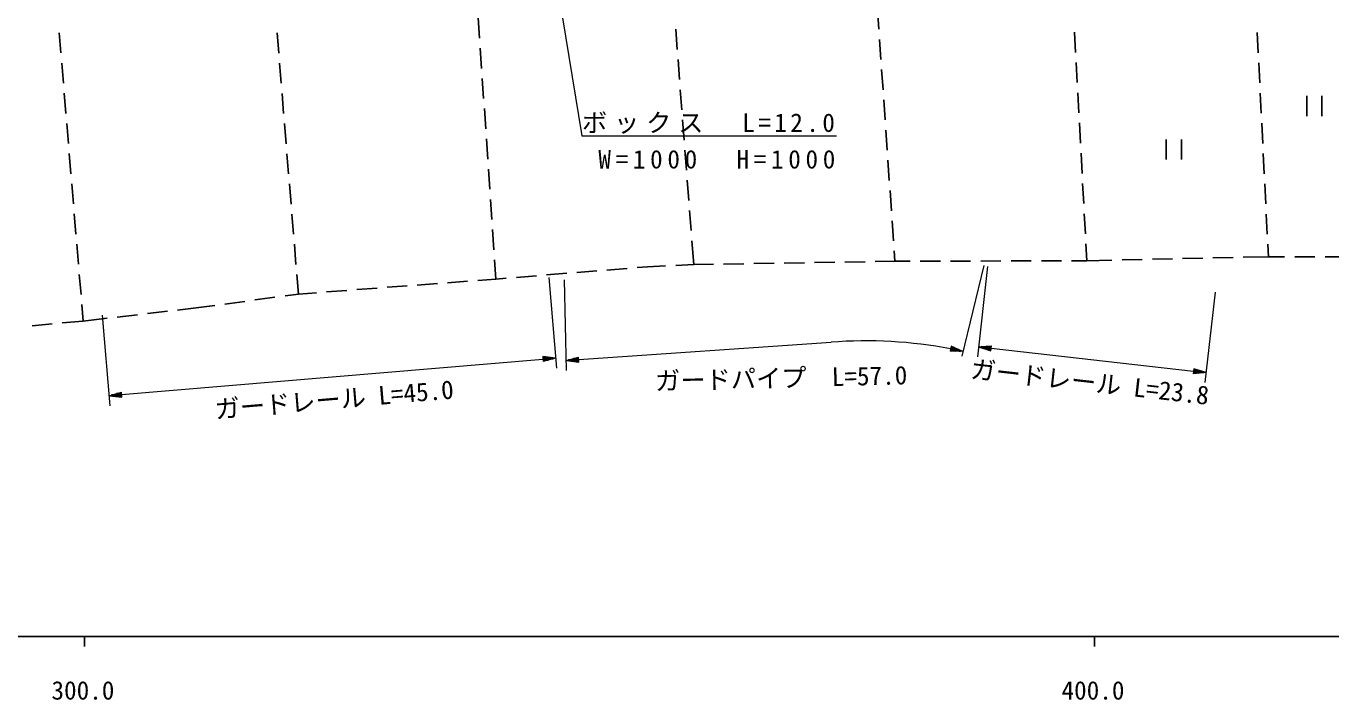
# Model space of a CAD drawing. Units: millimetres, scale not verified. Extents: x 40000 to 680000, y 20000 to 380000.
# Drawn here: x 362218 to 491399, y 198715 to 265440 of the extents above; entities that cross this region are included whole.
import ezdxf
from ezdxf.enums import TextEntityAlignment as Align

# ---------------------------------------------------------------- set-up
doc = ezdxf.new("R2010")
doc.units = ezdxf.units.MM
doc.header["$LTSCALE"] = 1000
for name, color, linetype, lineweight in [('M-BGD', 7, 'Continuous', 25), ('M-STR-HTXT', 7, 'Continuous', 13), ('M-TTL-BAND', 7, 'Continuous', 25)]:
    doc.layers.add(name, color=color, linetype=linetype, lineweight=lineweight)
doc.styles.add('ＭＳ ゴシック', font='')
doc.styles.get('ＭＳ ゴシック').set_extended_font_data('MS Gothic')

msp = doc.modelspace()

# ---------------------------------------------------------------- linework, layer by layer
at = {"layer": 'M-BGD'}
for p, q in [((406978, 266242), (407113, 264247)), ((446505, 267114), (446643, 265119)), ((426684, 263130), (426530, 265124)), ((466126, 262837), (466019, 264834)), ((365492, 264771), (365658, 262778)), ((387229, 262766), (387066, 264759)), ((446712, 264121), (446851, 262126)), ((484110, 264806), (484208, 262808)), ((407181, 263249), (407316, 261254)), ((365741, 261782), (365908, 259789)), ((387473, 259776), (387310, 261769)), ((426914, 260139), (426760, 262133)), ((446920, 261129), (447058, 259133)), ((466287, 259841), (466180, 261839)), ((484258, 261810), (484356, 259812)), ((407384, 260256), (407519, 258261)), ((365991, 258792), (366157, 256799)), ((387717, 256786), (387555, 258779)), ((427144, 257148), (426990, 259142)), ((466447, 256846), (466340, 258843)), ((484406, 258813), (484505, 256816)), ((489016, 258523), (489016, 256523)), ((490516, 258523), (490516, 256523)), ((407587, 257263), (407722, 255267)), ((447127, 258136), (447265, 256141)), ((366241, 255803), (366407, 253809)), ((387961, 253796), (387799, 255789)), ((427374, 254157), (427220, 256151)), ((466608, 253850), (466501, 255847)), ((484554, 255817), (484653, 253819)), ((447334, 255143), (447472, 253148)), ((407790, 254270), (407925, 252274)), ((475095, 254217), (475095, 252217)), ((476595, 254217), (476595, 252217)), ((366490, 252813), (366656, 250820)), ((388206, 250806), (388043, 252799)), ((427604, 251165), (427450, 253159)), ((447542, 252150), (447680, 250155)), ((466768, 250854), (466661, 252851)), ((484702, 252821), (484801, 250823)), ((407993, 251277), (408128, 249281)), ((366740, 249823), (366906, 247830)), ((388450, 247816), (388287, 249809)), ((427834, 248174), (427680, 250168)), ((466929, 247859), (466822, 249856)), ((484850, 249824), (484949, 247827)), ((408196, 248283), (408332, 246288)), ((447749, 249157), (447887, 247162)), ((366989, 246834), (367156, 244841)), ((388694, 244825), (388531, 246819)), ((428063, 245183), (427910, 247177)), ((467090, 244863), (466982, 246860)), ((484998, 246828), (485097, 244830)), ((447956, 246164), (448094, 244169)), ((408399, 245290), (408535, 243295)), ((428321, 241828), (428140, 244186)), ((367239, 243844), (367405, 241851)), ((388938, 241835), (388775, 243829)), ((448163, 243172), (448234, 242151)), ((467232, 242205), (467143, 243864)), ((485146, 243832), (485207, 242599)), ((408602, 242297), (408731, 240393)), ((422718, 241529), (423747, 241613)), ((423747, 241613), (425535, 241697)), ((426534, 241744), (428321, 241828)), ((430279, 241860), (428321, 241828)), ((433278, 241908), (431279, 241876)), ((436278, 241957), (434278, 241925)), ((439278, 242006), (437278, 241973)), ((442277, 242054), (440277, 242022)), ((445277, 242103), (443277, 242071)), ((448234, 242151), (446277, 242119)), ((448234, 242151), (449733, 242155)), ((450733, 242158), (452733, 242164)), ((453733, 242167), (455733, 242172)), ((456733, 242175), (458733, 242181)), ((459733, 242184), (461733, 242189)), ((462733, 242192), (464733, 242198)), ((465733, 242201), (467232, 242205)), ((469721, 242259), (467232, 242205)), ((472721, 242325), (470721, 242281)), ((475720, 242391), (473720, 242347)), ((478719, 242457), (476720, 242413)), ((481718, 242523), (479719, 242479)), ((485207, 242599), (482718, 242545)), ((485207, 242599), (486815, 242597)), ((487815, 242595), (489815, 242592)), ((490815, 242590), (492815, 242586)), ((367488, 240855), (367655, 238861)), ((389177, 238904), (389020, 240839)), ((408731, 240393), (406931, 240256)), ((408731, 240393), (409760, 240476)), ((410757, 240557), (412751, 240719)), ((413747, 240800), (415741, 240962)), ((416737, 241043), (418731, 241205)), ((419728, 241286), (421721, 241448)), ((390978, 239041), (389177, 238904)), ((393969, 239269), (391975, 239117)), ((396960, 239497), (394966, 239345)), ((399952, 239724), (397957, 239572)), ((402943, 239952), (400949, 239800)), ((405934, 240180), (403940, 240028)), ((367738, 237865), (367874, 236231)), ((379589, 237594), (380915, 237776)), ((381906, 237911), (383888, 238181)), ((384879, 238317), (386860, 238587)), ((387851, 238723), (389177, 238904)), ((367874, 236231), (370255, 236508)), ((371248, 236624), (373235, 236855)), ((374228, 236970), (376215, 237202)), ((377208, 237317), (379589, 237594)), ((364808, 235950), (362816, 235768)), ((367874, 236231), (365804, 236041))]:
    msp.add_line(p, q, dxfattribs=at)
at = {"layer": 'M-STR-HTXT'}
for p, q in [((410061, 298703), (417237, 254572)), ((417237, 254572), (442437, 254572)), ((457038, 241719), (454856, 232757)), ((457412, 241623), (456401, 232680)), ((413961, 240542), (414718, 231573)), ((415490, 240320), (415703, 231322)), ((479944, 239076), (478933, 230133)), ((369758, 236810), (370515, 227842)), ((416927, 232408), (441922, 234139)), ((414634, 232570), (413367, 232714)), ((413367, 232714), (413409, 232216)), ((413621, 232685), (413371, 232664)), ((413376, 232614), (413874, 232656)), ((414127, 232627), (413380, 232564)), ((413384, 232515), (414380, 232599)), ((414634, 232570), (413388, 232465)), ((414634, 232570), (413409, 232216)), ((415679, 232322), (416909, 232658)), ((416916, 232558), (416417, 232523)), ((416663, 232591), (416913, 232608)), ((416944, 232159), (416909, 232658)), ((453803, 233740), (453696, 233252)), ((454970, 233227), (453696, 233252)), ((453951, 233247), (453707, 233300)), ((453717, 233349), (454206, 233242)), ((454461, 233237), (453728, 233398)), ((453739, 233447), (454715, 233232)), ((454970, 233227), (453750, 233496)), ((453760, 233545), (454737, 233330)), ((454504, 233432), (453771, 233593)), ((453782, 233642), (454270, 233535)), ((454037, 233637), (453793, 233691)), ((454970, 233227), (453803, 233740)), ((456513, 233674), (457783, 233782)), ((456513, 233674), (457727, 233285)), ((456513, 233674), (457755, 233534)), ((457750, 233484), (456756, 233596)), ((457761, 233583), (456767, 233696)), ((456999, 233519), (457744, 233434)), ((457021, 233717), (457767, 233633)), ((457738, 233385), (457242, 233441)), ((457772, 233683), (457275, 233739)), ((457484, 233363), (457733, 233335)), ((457529, 233760), (457778, 233732)), ((457727, 233285), (457783, 233782)), ((457755, 233534), (477803, 231267)), ((371677, 228944), (413388, 232465)), ((413392, 232415), (414389, 232499)), ((414144, 232428), (413397, 232365)), ((413401, 232315), (413899, 232357)), ((413654, 232286), (413405, 232265)), ((415679, 232322), (416927, 232408)), ((415679, 232322), (416944, 232159)), ((416923, 232458), (415925, 232389)), ((416930, 232358), (415932, 232289)), ((416171, 232456), (416920, 232508)), ((416185, 232257), (416933, 232309)), ((416937, 232259), (416438, 232224)), ((416691, 232191), (416940, 232209)), ((477831, 231516), (477775, 231019)), ((479045, 231127), (477803, 231267)), ((477809, 231317), (478802, 231204)), ((478560, 231282), (477814, 231366)), ((477820, 231416), (478317, 231360)), ((478074, 231438), (477826, 231466)), ((479045, 231127), (477831, 231516)), ((479045, 231127), (477775, 231019)), ((478029, 231040), (477781, 231068)), ((477786, 231118), (478283, 231062)), ((478537, 231083), (477792, 231168)), ((477797, 231217), (478791, 231105)), ((370431, 228838), (371656, 229193)), ((370431, 228838), (371677, 228944)), ((370431, 228838), (371698, 228694)), ((371672, 228993), (370676, 228909)), ((371681, 228894), (370684, 228810)), ((370921, 228980), (371668, 229043)), ((370938, 228781), (371685, 228844)), ((371664, 229093), (371166, 229051)), ((371689, 228794), (371191, 228752)), ((371411, 229122), (371660, 229143)), ((371444, 228723), (371693, 228744)), ((371698, 228694), (371656, 229193))]:
    msp.add_line(p, q, dxfattribs=at)
msp.add_arc((445366, 189601), 44670, 79.18751, 94.42227, dxfattribs=at)
at = {"layer": 'M-TTL-BAND'}
for p, q in [((40000, 205000), (579000, 205000)), ((368000, 205000), (368000, 204000)), ((468000, 205000), (468000, 204000))]:
    msp.add_line(p, q, dxfattribs=at)

# ---------------------------------------------------------------- texts
at = {"layer": 'M-STR-HTXT', "style": 'ＭＳ ゴシック'}
for s, rotation, p in [('ガードパイプ  L=57.0', 1.355, (437007, 229125)), ('ガードレール L=23.8', 353.55, (467364, 228724)), ('ガードレール L=45.0', 4.825, (392844, 227017))]:
    msp.add_text(s, height=1833, rotation=rotation, dxfattribs=at).set_placement(p, align=Align.BOTTOM_CENTER)
at = {"layer": 'M-STR-HTXT', "char_height": 1833, "attachment_point": 8, "style": 'ＭＳ ゴシック'}
for s, insert in [('\\T1.27;ボックス\u3000L=12.0', (429937, 254772)), ('\\T1.37;W=1000\u3000H=1000', (430835, 251307))]:
    msp.add_mtext(s, dxfattribs=dict(at, insert=insert))
at = {"layer": 'M-TTL-BAND', "style": 'ＭＳ ゴシック'}
for s, p in [('300.0', (367844, 198195)), ('400.0', (467844, 198195))]:
    msp.add_text(s, height=1833, dxfattribs=at).set_placement(p, align=Align.BOTTOM_CENTER)

doc.saveas('drawing.dxf')
